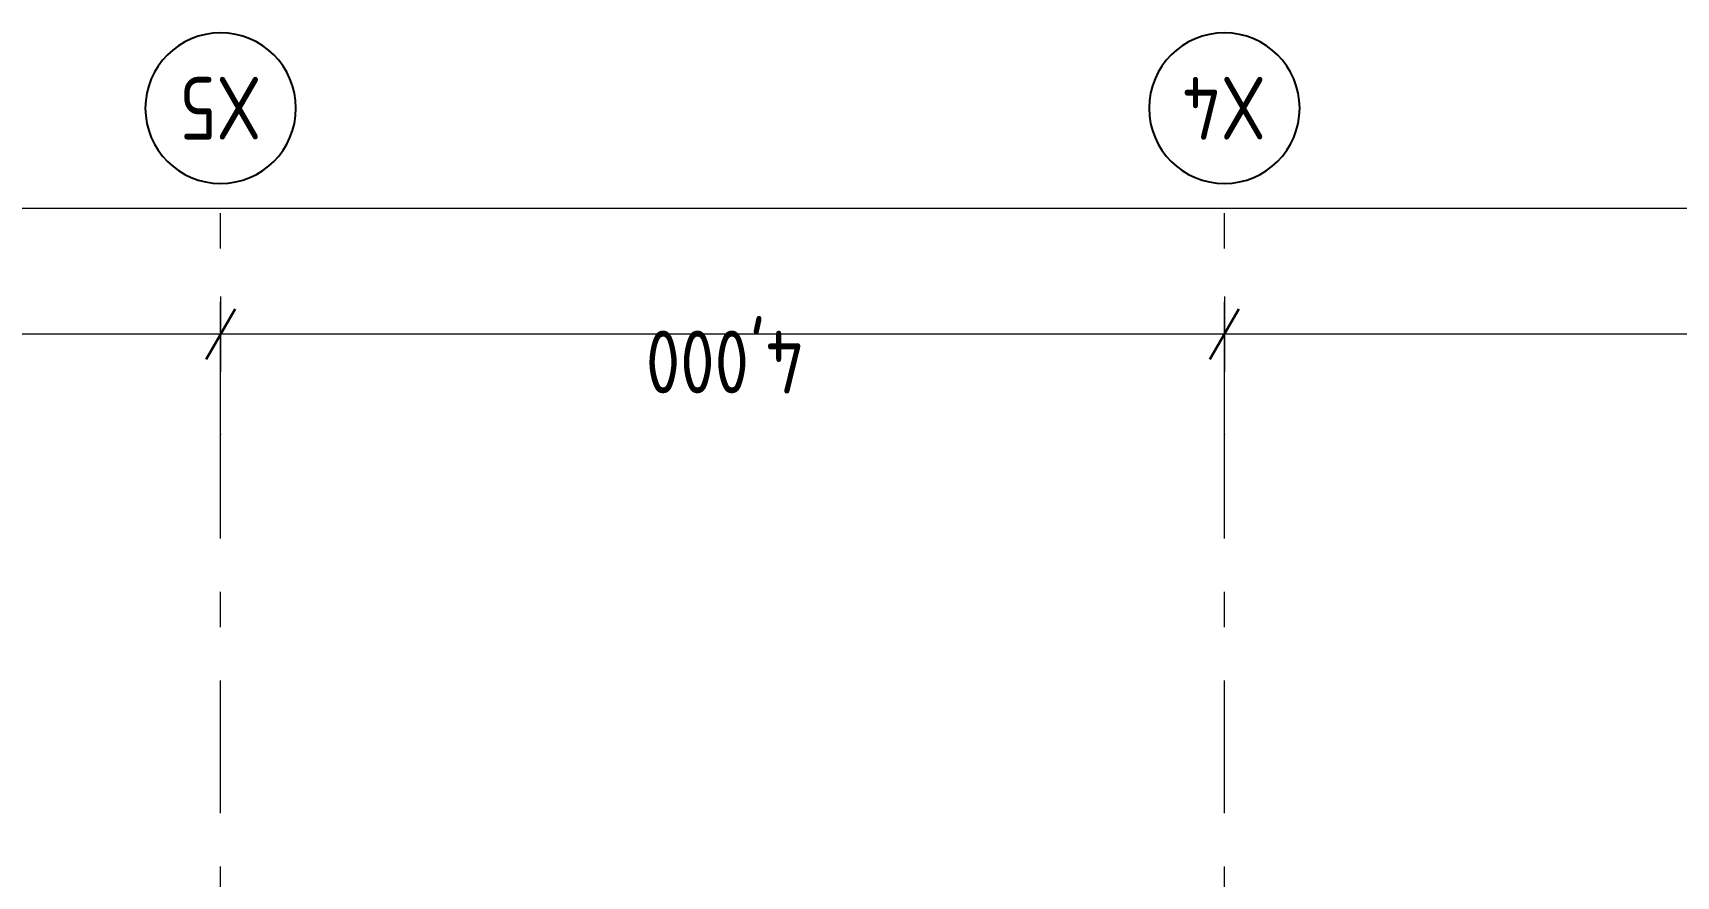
# Model space of a CAD drawing. Header units: millimetres. Extents: x 18162 to 3540582, y 72188 to 247925.
# Drawn here: x 345196 to 351744, y 98427 to 101785 of the extents above; entities that cross this region are included whole.
import ezdxf
from ezdxf.enums import TextEntityAlignment as Align

# ---------------------------------------------------------------- set-up
doc = ezdxf.new("R2010")
doc.units = ezdxf.units.MM
doc.header["$MEASUREMENT"] = 0
doc.linetypes.add('Double Dashed', pattern=[1093.611073, 529.166651, -211.666656, 141.111112, -211.666656])
doc.layers.add('Dimensioning - General', color=7, linetype='Continuous')
doc.layers.add('Structural - Grid', color=7, linetype='Continuous')
doc.styles.add('GENERATED_STYLE_3', font='', dxfattribs={"width": 0.8})
doc.styles.get('GENERATED_STYLE_3').set_extended_font_data('ISOCPEUR MON')
doc.dimstyles.new('GENERATED_STYLE__2', dxfattribs={"dimtxt": 250, "dimasz": 152, "dimexe": 0.18, "dimexo": 0.0625, "dimgap": 0, "dimtad": 1, "dimdec": 0, "dimzin": 0, "dimdsep": 46, "dimtxsty": 'GENERATED_STYLE_3', "dimblk": 'ARROWHEAD_2', "dimblk1": 'ARROWHEAD_2', "dimblk2": 'ARROWHEAD_2', "dimcen": 0.09, "dimse1": 1, "dimse2": 1, "dimclrd": 13, "dimclre": 13, "dimclrt": 13, "dimadec": 0, "dimazin": 0, "dimtfac": 1, "dimtdec": 4, "dimtmove": 0, "dimatfit": 3, "dimfxl": 1, "dimtolj": 1, "dimtzin": 0, "dimarcsym": 0})

# ---------------------------------------------------------------- blocks, each defined once
blk = doc.blocks.new('Standard grid marker[174]_3', base_point=(349944, 72524.1))
at = {"layer": 'Structural - Grid', "color": 13, "linetype": 'Double Dashed', "lineweight": 13}
for p, q in [((349944, 100185.5), (349944, 101185.5)), ((349944, 73524.1), (349944, 100185.5))]:
    blk.add_line(p, q, dxfattribs=at)
at = {"layer": 'Structural - Grid', "color": 13, "linetype": 'Continuous', "lineweight": 25, "flags": 128}
blk.add_lwpolyline([(349944, 101785.5, 1), (349944, 101185.5, 1)], format="xyb", close=True, dxfattribs=at)
at = {"layer": 'Structural - Grid', "color": 13, "linetype": 'Double Dashed', "lineweight": 13}
blk.add_point((349944, 100185.5), dxfattribs=at)
blk.add_point((349944, 100185.5), dxfattribs=at)
at = {"layer": 'Structural - Grid', "color": 13, "lineweight": 13, "style": 'GENERATED_STYLE_3'}
blk.add_attdef('AC_MarkerText_1', text='', height=250, rotation=180, dxfattribs=at).set_placement((349944, 101360.5), align=Align.TOP_CENTER)
blk = doc.blocks.new('Standard grid marker[175]_3', base_point=(345944, 72524.1))
at = {"layer": 'Structural - Grid', "color": 13, "linetype": 'Double Dashed', "lineweight": 13}
for p, q in [((345944, 100185.5), (345944, 101185.5)), ((345944, 73524.1), (345944, 100185.5))]:
    blk.add_line(p, q, dxfattribs=at)
at = {"layer": 'Structural - Grid', "color": 13, "linetype": 'Continuous', "lineweight": 25, "flags": 128}
blk.add_lwpolyline([(345944, 101785.5, 1), (345944, 101185.5, 1)], format="xyb", close=True, dxfattribs=at)
at = {"layer": 'Structural - Grid', "color": 13, "linetype": 'Double Dashed', "lineweight": 13}
blk.add_point((345944, 100185.5), dxfattribs=at)
blk.add_point((345944, 100185.5), dxfattribs=at)
at = {"layer": 'Structural - Grid', "color": 13, "lineweight": 13, "style": 'GENERATED_STYLE_3'}
blk.add_attdef('AC_MarkerText_1', text='', height=250, rotation=180, dxfattribs=at).set_placement((345944, 101360.5), align=Align.TOP_CENTER)
blk = doc.blocks.new('*D352', base_point=(318570.5, 0))
at = {"layer": 'Dimensioning - General', "color": 13, "linetype": 'Continuous', "lineweight": 13, "transparency": 16777216}
for p, q in [((339444, 101235.6), (339444, 100935.6)), ((369444, 101235.6), (369444, 100935.6)), ((339444, 101085.6), (339346.2, 101085.6)), ((369444, 101085.6), (339444, 101085.6)), ((369541.8, 101085.6), (369444, 101085.6))]:
    blk.add_line(p, q, dxfattribs=at)
at = {"layer": 'Dimensioning - General', "color": 12, "linetype": 'Continuous', "lineweight": 35, "transparency": 16777216}
for p, q in [((339501.7, 101185.6), (339386.2, 100985.6)), ((369386.2, 100985.6), (369501.7, 101185.6))]:
    blk.add_line(p, q, dxfattribs=at)
at = {"layer": 'Dimensioning - General', "color": 13, "lineweight": 13, "transparency": 16777216, "insert": (354828.2, 101158), "char_height": 250, "attachment_point": 7, "rotation": 180, "style": 'GENERATED_STYLE_3'}
blk.add_mtext('\\A1;{\\pql;\\fISOCPEUR MON|b0|i0|c0|p0;\\W0.800000;30,000}', dxfattribs=at)
blk = doc.blocks.new('ARROWHEAD_2')
at = {"color": 0, "linetype": 'Continuous', "lineweight": 0}
for p, q in [((-0.378, -0.655), (0.378, 0.655)), ((0, 0), (-1, 0))]:
    blk.add_line(p, q, dxfattribs=at)
blk = doc.blocks.new('*D355', base_point=(318570.5, 0))
at = {"layer": 'Dimensioning - General', "color": 13, "linetype": 'Continuous', "lineweight": 13, "transparency": 16777216}
for p, q in [((356444, 100735.6), (356444, 100435.6)), ((356444, 100585.6), (349944, 100585.6)), ((362944, 100585.6), (356444, 100585.6))]:
    blk.add_line(p, q, dxfattribs=at)
at = {"layer": 'Dimensioning - General', "color": 12, "linetype": 'Continuous', "lineweight": 35, "transparency": 16777216}
for p, q in [((349886.2, 100485.6), (350001.7, 100685.6)), ((356386.2, 100485.6), (356501.7, 100685.6))]:
    blk.add_line(p, q, dxfattribs=at)
at = {"layer": 'Dimensioning - General', "color": 13, "lineweight": 13, "transparency": 16777216, "insert": (353508.3, 100658), "char_height": 250, "attachment_point": 7, "rotation": 180, "style": 'GENERATED_STYLE_3'}
blk.add_mtext('\\A1;{\\pql;\\fISOCPEUR MON|b0|i0|c0|p0;\\W0.800000;6,500}', dxfattribs=at)
blk = doc.blocks.new('*D356', base_point=(318570.5, 0))
at = {"layer": 'Dimensioning - General', "color": 13, "linetype": 'Continuous', "lineweight": 13, "transparency": 16777216}
for p, q in [((349944, 100735.6), (349944, 100435.6)), ((349944, 100585.6), (345944, 100585.6)), ((356444, 100585.6), (349944, 100585.6))]:
    blk.add_line(p, q, dxfattribs=at)
at = {"layer": 'Dimensioning - General', "color": 12, "linetype": 'Continuous', "lineweight": 35, "transparency": 16777216}
for p, q in [((345886.2, 100485.6), (346001.7, 100685.6)), ((349886.2, 100485.6), (350001.7, 100685.6))]:
    blk.add_line(p, q, dxfattribs=at)
at = {"layer": 'Dimensioning - General', "color": 13, "lineweight": 13, "transparency": 16777216, "insert": (348268.3, 100658), "char_height": 250, "attachment_point": 7, "rotation": 180, "style": 'GENERATED_STYLE_3'}
blk.add_mtext('\\A1;{\\pql;\\fISOCPEUR MON|b0|i0|c0|p0;\\W0.800000;4,000}', dxfattribs=at)
blk = doc.blocks.new('*D357', base_point=(318570.5, 0))
at = {"layer": 'Dimensioning - General', "color": 13, "linetype": 'Continuous', "lineweight": 13, "transparency": 16777216}
for p, q in [((339444, 100735.6), (339444, 100435.6)), ((345944, 100735.6), (345944, 100435.6)), ((339444, 100585.6), (339346.2, 100585.6)), ((345944, 100585.6), (339444, 100585.6)), ((349944, 100585.6), (345944, 100585.6))]:
    blk.add_line(p, q, dxfattribs=at)
at = {"layer": 'Dimensioning - General', "color": 12, "linetype": 'Continuous', "lineweight": 35, "transparency": 16777216}
for p, q in [((339501.7, 100685.6), (339386.2, 100485.6)), ((345886.2, 100485.6), (346001.7, 100685.6))]:
    blk.add_line(p, q, dxfattribs=at)
at = {"layer": 'Dimensioning - General', "color": 13, "lineweight": 13, "transparency": 16777216, "insert": (343008.3, 100658), "char_height": 250, "attachment_point": 7, "rotation": 180, "style": 'GENERATED_STYLE_3'}
blk.add_mtext('\\A1;{\\pql;\\fISOCPEUR MON|b0|i0|c0|p0;\\W0.800000;6,500}', dxfattribs=at)

msp = doc.modelspace()

# ---------------------------------------------------------------- block references
at = {"layer": 'Structural - Grid', "color": 13, "linetype": 'Continuous', "lineweight": 13}
ref = msp.add_blockref('Standard grid marker[175]_3', (345944, 72524.1), dxfattribs=at)
ref.add_attrib('AC_MarkerText_1', 'X5', dxfattribs={"color": 13, "lineweight": 13, "height": 250, "rotation": 180, "style": 'GENERATED_STYLE_3', "width": 0.8}).set_placement((345944, 101360.5), align=Align.TOP_CENTER)
ref = msp.add_blockref('Standard grid marker[174]_3', (349944, 72524.1), dxfattribs=at)
ref.add_attrib('AC_MarkerText_1', 'X4', dxfattribs={"color": 13, "lineweight": 13, "height": 250, "rotation": 180, "style": 'GENERATED_STYLE_3', "width": 0.8}).set_placement((349944, 101360.5), align=Align.TOP_CENTER)

# ---------------------------------------------------------------- dimensions: what is measured, and where the dimension line sits
at = {"layer": 'Dimensioning - General', "color": 13, "linetype": 'Continuous', "lineweight": 13}
for base, p1, p2, picture, middle in [((339444, 101085.6), (369444, 101185.5), (339444, 101185.5), '*D352', (354314.3, 100910.6)), ((339444, 100585.6), (345944, 101185.5), (339444, 101185.5), '*D357', (342589.6, 100410.6)), ((345944, 100585.6), (349944, 101185.5), (345944, 101185.5), '*D356', (347849.5, 100410.6)), ((349944, 100585.6), (356444, 101185.5), (349944, 101185.5), '*D355', (353089.6, 100410.6))]:
    dim = msp.add_linear_dim(base=base, p1=p1, p2=p2, angle=180, dimstyle='GENERATED_STYLE__2', dxfattribs=at)
    dim.commit()
    dim.dimension.update_dxf_attribs({"geometry": picture, "text_midpoint": middle, "dimtype": 160, "text_rotation": 180})

doc.saveas('drawing.dxf')
